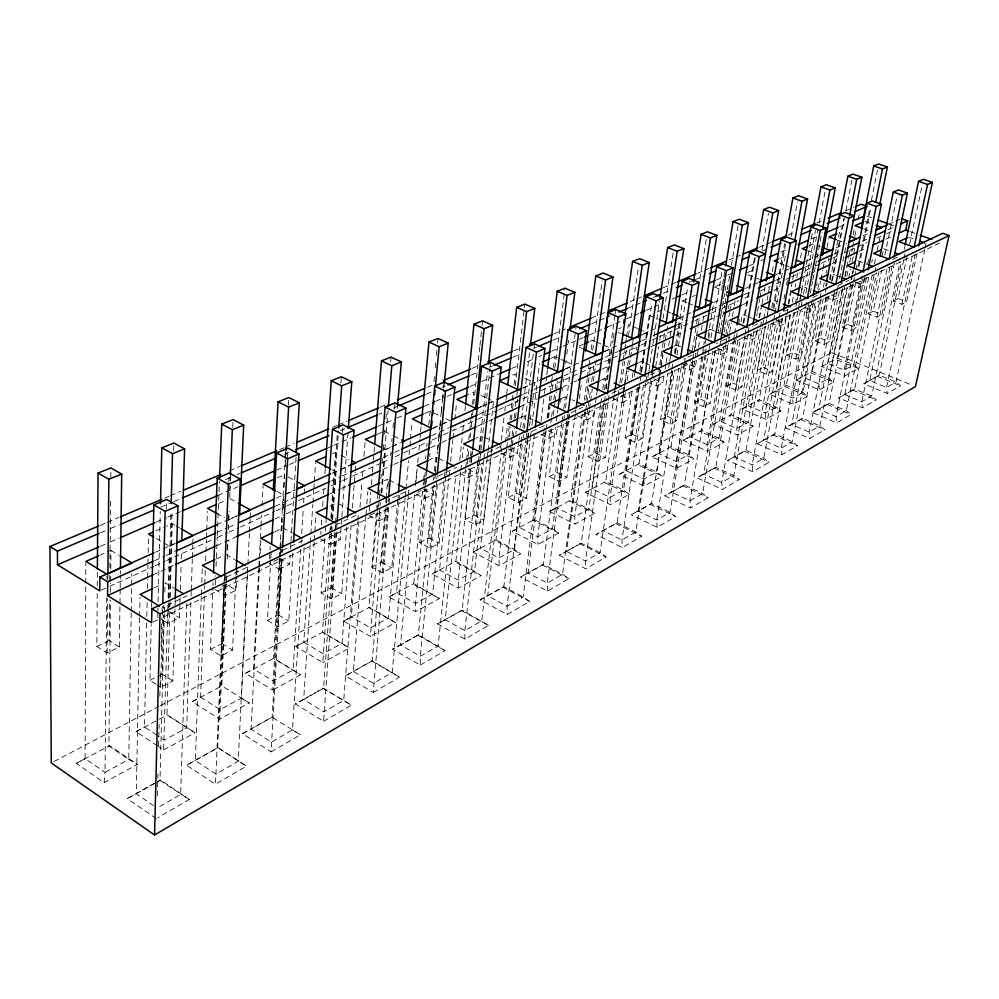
<?xml version="1.0" encoding="UTF-8"?>
<svg xmlns="http://www.w3.org/2000/svg" width="999" height="999" viewBox="0 0 999 999"><rect width="100%" height="100%" fill="white"/><g stroke="black" fill="none" stroke-linecap="round" stroke-linejoin="round"><path stroke-width="0.75" stroke-dasharray="5 3.75" d="M85.102 758.678L76.324 763.373L104.171 782.604L105.02 772.352L85.102 758.678L85.764 584.715M85.764 583.166L85.839 562.974M405.144 498.114L396.566 592.869L388.936 596.94L415.472 611.675L415.522 603.346L426.523 488.948M420.304 665.059L445.167 650.599L418.394 634.865L392.557 649.163L420.304 665.059L420.354 656.243L437.4 483.891M120.167 589.36L119.393 647.002L107.118 652.971L96.841 646.403L97.215 592.245M97.265 586.051L97.365 570.579M106.706 597.639L105.02 772.352L128.771 759.415L137.375 764.372L104.171 782.604M106.881 578.921L106.905 575.799M107.118 652.971L107.655 598.676M107.842 580.069L107.892 575.412M119.393 647.002L109.116 640.496L109.54 600.087M109.753 579.882L109.803 575.224M109.89 567.457L110.589 500.624M110.827 477.31L110.926 467.982M131.206 612.887L128.771 759.415L108.916 746.003L110.477 600.112M110.552 592.345L110.652 583.029M110.677 581.48L110.739 575.274M110.802 569.068L111.001 550.437L99.825 555.319M120.18 587.812L120.355 575.337M120.367 573.788L120.417 570.666M131.231 611.326L131.643 586.388M131.668 584.827L131.843 573.913M358.878 521.228L351.373 616.932L343.581 621.091L370.367 636.438L380.432 510.052M373.276 692.419L399.513 677.16L372.252 660.876L345.254 675.811L373.276 692.419L389.598 497.889M139.635 617.769L136.301 793.83L153.371 805.544M139.673 616.208L140.022 597.514M156.88 735.189L144.518 727.047L146.703 622.764M146.828 616.533L147.128 602.534M147.415 588.523L147.615 579.183M147.652 577.622L147.914 565.172M147.939 563.611L148.039 558.941M148.177 552.722L148.526 535.601M155.906 684.14L149.95 680.344L151.199 624.45M151.573 607.367L151.673 602.709M157.854 612.487L157.742 617.145L161.576 619.492M157.892 610.926L157.967 607.817M158.117 601.61L160.277 511.513M157.343 795.641L157.892 773.9M158.591 745.953L159.141 724.213M159.852 696.266L160.439 672.976M161.101 646.59L161.688 623.301M162 610.876L162.075 607.767L187.025 595.879M175.187 600.337L172.864 680.893L160.664 687.187L162.725 606.268M172.864 680.893L162.163 674.113L163.686 614.86M163.848 608.628L163.923 605.506M166.408 508.841L166.646 499.488M164.286 613.91L159.977 780.481L189.31 799.425L157.63 817.856M164.323 612.35L164.485 606.118M164.847 592.107L165.097 582.767L174.126 588.161M167.707 612.924L163.624 749.962L158.591 746.628M167.757 611.376L167.957 603.621M168.132 597.414L169.493 546.241L155.107 537.849M179.92 603.833L179.508 617.782L167.957 623.401L168.332 609.39M168.369 607.829L168.581 600.049M168.631 598.488L170.979 511.301M169.43 606.942L169.518 603.858M169.68 597.664L172.04 511.076M173.689 450.774L173.901 443.044M163.624 749.962L194.942 732.766L166.97 715.097L169.78 612.399M169.955 606.181L172.215 523.713L166.646 526.148M310.177 544.705L303.783 642.257L295.816 646.528L322.839 662.537L331.643 533.916M323.601 721.303L351.323 705.182L323.177 688.249L295.317 703.945L323.601 721.303L336.963 531.88M179.97 602.285L180.107 597.639M180.344 589.885L181.094 565.084M181.281 558.891L181.518 551.136M186.776 603.633L180.657 794.442L157.03 808.054M190.871 602.335L186.701 727.884L164.298 740.084L158.117 736.013M191.084 596.141L191.234 591.483M191.284 589.934L192.32 558.941M192.37 557.392L192.782 544.992M192.832 543.431L192.982 538.786M201.298 596.391L195.367 760.539L215.946 774.088L215.397 784.252L186.613 765.184L217.819 747.602L246.478 766.171L215.397 784.252M201.348 594.842L201.573 588.648M201.798 582.454L202.298 568.518M226.186 583.716L221.803 685.901L249.288 702.934L219.705 719.168L192.233 701.673L200.587 697.202L204.358 595.004M204.583 588.811L204.708 585.714M204.758 584.165L205.332 568.681M205.619 560.938L205.906 553.196M205.956 551.648L206.418 539.26M206.481 537.712L206.706 531.518M206.756 529.97L207.442 511.388M235.901 576.997L232.58 650.049L221.104 655.968L210.477 649.45L212.924 587.137M212.974 585.589L213.099 582.467M215.297 584.939L215.672 575.661M216.046 566.383L217.208 537M217.27 535.452L219.43 481.331M223.901 585.913L215.946 774.088L238.199 761.263L247.265 574.737M223.976 584.353L224.238 578.134L247.652 566.97L247.34 573.189M221.104 655.968L224.051 586.338M224.313 580.144L224.45 577.047M210.477 649.45L221.953 643.593L224.388 586.213M224.65 580.019L224.787 576.91M228.796 482.33L229.196 473.026M224.588 585.451L217.682 747.964L186.613 765.184M224.85 579.27L224.975 576.173M226.111 575.399L219.705 719.168M227.235 549.05L227.472 540.134M228.496 519.592L228.833 511.85M229.758 490.147L230.095 482.392M230.157 480.844L230.357 476.198M226.261 582.167L226.423 575.012M227.248 558.941L228.047 540.359M228.509 529.52L229.146 511.301M229.745 497.315L230.22 486.438M230.482 480.219L230.682 475.561M232.742 427.385L233.079 419.617M258.828 567.944L253.596 668.98L245.429 673.338L272.702 690.072L280.12 558.591M271.066 751.872L300.399 734.814L271.978 717.095L242.52 733.691L271.066 751.872L282.155 558.041M235.976 575.436L236.189 570.779M215.11 589.572L225.25 595.541L236.139 590.247L236.788 576.236M236.85 574.675L237.063 570.004M200.587 697.202L220.23 709.64L241.396 698.114L247.452 573.726M247.527 572.177L247.827 565.958M247.902 564.398L249.413 533.304M249.488 531.743L250.1 519.305M250.175 517.757L250.474 511.538M258.903 566.396L259.228 560.177M259.303 558.616L260.277 539.972M260.352 538.411L260.914 527.534M260.989 525.973L261.563 515.097M262.038 505.769L263.087 485.564M259.44 567.694L251.061 729.158L242.52 733.691M259.528 566.146L259.852 559.927M260.177 553.721L260.814 541.296M269.518 558.891L270.205 546.441M292.919 552.959L288.773 621.016L277.972 626.598L267.432 620.379L270.754 559.927M270.829 558.379L271.266 550.624M279.383 558.791L273.539 658.378L300.674 674.712L272.702 690.072M279.47 557.23L285.339 457.942M285.427 456.393L285.702 451.748M288.361 405.294L288.798 397.552M278.284 559.228L269.268 563.548L279.32 569.255L280.12 555.357M280.207 553.821L280.557 547.639M280.644 546.103L281.006 539.922M281.531 530.656L282.242 518.306M282.779 509.04L283.491 496.69M284.016 487.425L284.727 475.062M285.264 465.809L285.702 458.079M285.789 456.543L286.064 451.91M280.207 557.042L280.557 550.849M280.644 549.3L281.006 543.106M281.718 530.719L282.255 521.441M282.967 509.053L283.491 499.762M304.133 547.539L292.457 729.982L271.466 742.082L251.061 729.158L272.128 717.294L281.281 558.965M281.643 552.759L281.818 549.65M267.432 620.379L278.246 614.86L281.493 558.791M281.855 552.559L282.03 549.438M287.35 457.542L287.899 448.189M277.972 626.598L281.93 558.229M282.292 552.01L282.48 548.901M279.32 569.255L289.598 564.26L290.16 554.944M290.534 548.738L290.909 542.532M291.009 540.983L296.054 457.167M300.711 549.225L293.107 669.979L273.089 680.868L253.596 668.98M301.099 543.031L301.298 539.935M301.686 533.741L303.246 508.966M303.646 502.772L304.133 495.029M304.233 493.494L304.52 488.848M310.277 543.156L310.789 535.414M310.889 533.866L312.824 504.445M312.924 502.897L313.736 490.509M313.836 488.961L314.235 482.767M314.348 481.218L315.559 462.637M314.148 541.92L303.659 699.525L295.317 703.945M314.26 540.372L315.896 515.659M320.766 534.303L320.979 531.206M321.403 524.999L322.04 515.696M322.677 506.381L323.102 500.187M323.526 493.981L323.951 487.774M324.9 473.813L325.324 467.607M346.778 526.773L341.745 593.643L331.556 598.913L321.116 592.981L324.975 537.4M325.412 531.231L326.161 520.417M329.72 534.527L322.452 632.342L349.35 647.989L322.839 662.537M329.832 532.979L330.269 526.785M330.931 517.482L335.539 452.422L339.598 454.508M330.532 529.645L330.744 526.548M331.293 518.831L337.312 433.891M340.934 382.917L341.371 376.735M320.454 538.961L330.419 544.418L331.406 530.432M331.518 528.871L331.743 525.761M332.18 519.542L338.486 430.931M331.743 532.367L332.192 526.136M332.63 519.917L336.076 471.715L338.898 470.454M334.815 532.242L323.564 688.299L303.659 699.525L323.876 711.862L343.718 700.424L357.667 521.99M334.927 530.694L335.377 524.512M335.489 522.964L335.939 516.795M321.116 592.981L331.331 587.774L335.589 528.808M335.701 527.26L336.039 522.602M342.532 432.592L343.094 424.837M331.556 598.913L336.613 529.27M336.725 527.722L337.063 523.076M330.419 544.418L340.147 539.685L341.171 525.761M341.283 524.213L341.745 518.019M341.858 516.471L348.014 432.879M351.111 525.087L342.07 643.319L323.102 653.646L303.783 642.257M352.41 507.979L355.144 472.202M355.269 470.641L355.632 465.971M357.779 520.429L358.266 514.223L337.525 524.113M359.977 507.342L361.913 482.642M362.4 476.461L362.887 470.292M363.973 456.393L365.06 442.507M365.859 516.321L353.396 671.49L345.254 675.811M365.984 514.772L366.358 510.114M366.845 503.908L367.844 491.496M369.293 511.026L369.792 504.832M369.917 503.284L370.804 492.457M371.428 484.715L372.302 473.876M372.427 472.327L373.314 461.488M373.439 459.94L373.938 453.746M374.063 452.197L374.563 446.004M397.827 499.575L391.783 567.807L382.155 572.777L371.815 567.107L376.586 509.615M376.723 508.066L376.973 504.957M377.497 498.738L377.747 495.629M377.422 511.538L368.868 607.629L395.517 622.639L370.367 636.438M377.547 509.989L378.059 503.808M378.534 506.605L379.058 500.449M379.183 498.901L379.57 494.28M379.695 492.732L379.957 489.647M380.856 478.858L381.243 474.238M382.142 463.449L382.53 458.816M383.304 449.575L383.816 443.406M384.59 434.153L384.977 429.533M385.876 418.743L386.263 414.11M390.646 361.7L391.034 357.08M368.918 515.671L378.783 520.904L379.957 506.943M380.082 505.394L380.344 502.285M381.131 492.982L388.024 410.739M381.855 492.994L385.514 449.6L390.859 447.202M385.239 508.753L372.252 660.876L353.396 671.49L373.426 683.291L392.207 672.464L408.304 496.278M385.776 502.534L386.039 499.438M386.176 497.877L387.762 479.258L380.744 482.517M371.815 567.107L381.468 562.187L386.9 498.751M387.949 486.376L388.349 481.73M390.609 455.432L390.871 452.335M391.795 441.508L392.058 438.411M392.994 427.584L393.381 422.939M394.58 409.016L395.104 402.834M382.155 572.777L388.124 503.371M388.261 501.823L388.524 498.738M397.34 408.279L397.602 405.182M397.964 498.026L398.239 494.93M398.863 501.71L388.511 618.044L370.517 627.834L351.373 616.932M399.001 500.162L399.55 493.956M405.282 496.565L405.844 490.347M405.981 488.798L408.516 460.839M409.078 454.62L410.352 440.646M410.489 439.085L412.038 422.003M408.441 494.742L408.866 490.097L389.298 499.438M414.473 494.942L400.524 644.942L392.557 649.163M415.334 485.664L416.92 468.656M416.021 481.218L417.17 468.856M417.744 462.674L418.319 456.481M418.893 450.299L419.905 439.473M420.042 437.924L420.479 433.291M420.629 431.743L421.203 425.562M422.527 491.258L413.723 583.728L412.974 584.153L439.36 598.563L415.472 611.675M423.114 485.089L423.401 482.005M423.551 480.469L424.288 472.764M425.599 458.891L425.899 455.806M426.773 446.565L427.072 443.481M428.833 424.987L429.558 417.27M429.707 415.734L430.144 411.113L440.771 416.233M424.076 484.765L424.662 478.608M424.8 477.06L425.249 472.44M433.916 381.593L434.503 375.424M435.227 367.732L435.826 361.576M436.413 355.407L437 349.25M437.587 343.094L438.024 338.474M445.829 476.835L439.11 543.356L429.995 548.064L419.767 542.644L425.112 486.825M425.249 485.277L425.999 477.522M426.148 475.974L426.585 471.328M416.084 494.218L424.637 498.613L425.524 489.323M426.123 483.116L426.71 476.923M429.645 456.481L429.932 453.396M430.831 444.118L431.131 441.021M432.929 486.326L418.394 634.865L400.524 644.942L420.354 656.243L438.149 645.978L455.881 475.012M433.529 480.132L433.828 477.035M434.44 470.854L435.801 456.918L429.158 460.015M419.767 542.644L428.896 537.974L434.053 485.489M435.414 471.603L436.163 463.886M436.326 462.337L437.375 451.536M437.537 449.987L438.586 439.185M438.748 437.637L439.797 426.835M439.96 425.287L441.171 412.937M441.321 411.401L442.382 400.587M442.532 399.051L443.131 392.869M443.743 386.7L444.193 382.068M424.637 498.613L433.379 494.368L434.29 485.102M434.89 478.933L435.352 474.3M435.502 472.752L435.801 469.667M436.563 461.95L437.013 457.33M437.774 449.612L438.673 440.347M438.836 438.811L439.897 427.997M440.047 426.461L440.796 418.743M441.408 412.575L442.008 406.393M442.619 400.224L443.681 389.423M443.831 387.874L444.13 384.79M429.995 548.064L436.675 480.369M436.825 478.833L437.125 475.749M444.917 471.79L432.617 594.043L415.522 603.346L396.566 592.869M445.979 475.287L446.303 472.19M432.067 573.988L455.856 561.301L474.55 571.216L481.056 575.661L458.329 588.149L432.067 573.988L439.523 570.004L448.838 478.509M449.001 476.96L449.787 469.205M450.586 461.451L452.797 439.747M452.947 438.199L453.896 428.896M454.845 419.592L456.58 402.535M459.777 460.264L462.687 432.442M462.849 430.894L463.973 420.079M464.947 410.801L465.434 406.168M460.751 471.728L445.217 619.755L437.437 623.875L464.897 639.123L488.499 625.399L462.2 610.189L437.437 623.875M460.914 470.179L461.563 464.011M462.212 457.842L463.349 447.053M465.659 468.981L455.856 561.301L454.932 561.813L481.056 575.661M465.821 467.445L466.483 461.288M466.645 459.74L467.782 448.976M468.768 439.747L469.58 432.043M469.742 430.507L470.891 419.742M471.053 418.194L471.54 413.586M472.527 404.345L473.826 392.045L468.194 394.505M467.307 464.011L467.969 457.854M468.131 456.318L468.956 448.613M470.104 437.837L471.078 428.608M471.253 427.06L472.39 416.283M472.564 414.747L472.889 411.663M473.701 403.971L479.77 347.015M479.932 345.467L481.905 326.998M482.067 325.462L482.554 320.841M459.877 473.326L468.156 477.46L469.155 468.156M469.817 461.963L470.317 457.317M470.479 455.769L470.979 451.123M470.229 468.981L458.291 580.069L458.329 588.149M470.891 462.812L471.216 459.727M471.378 458.179L472.215 450.462M491.421 453.771L483.941 520.192L475.299 524.662L465.184 519.455L470.679 468.381M471.341 462.187L472.003 455.994M472.177 454.445L472.502 451.348M468.156 477.46L476.461 473.414L478.321 456.443M478.996 450.274L487.587 371.591M478.234 463.561L462.2 610.189L445.217 619.755L464.835 630.594L481.73 620.854L501.023 453.484M478.409 462.013L479.083 455.844M479.757 449.675L481.281 435.776L475.861 438.299M465.184 519.455L473.851 515.034L479.932 459.552M480.107 458.004L480.781 451.835M480.956 450.299L489.922 368.606M490.084 367.058L490.596 362.437M475.299 524.662L482.155 462.599M483.716 460.277L464.835 630.594L464.897 639.123M483.878 458.728L484.403 454.083L501.91 445.741L501.198 451.935M487.15 458.429L474.55 571.216L458.291 580.069L439.523 570.004M487.325 456.893L487.837 452.26M488.012 450.711L493.531 401.273L487.899 398.638M473.114 552.135L495.979 539.947L514.485 549.487L520.754 553.858L499.113 565.746L473.114 552.135L480.419 548.226L490.534 458.391M491.221 452.197L491.57 449.1M491.595 452.222L491.945 449.138M500.499 448.064L501.211 441.883M501.386 440.334L504.058 417.132M504.77 410.951L505.831 401.673M506.006 400.124L506.543 395.479M506.718 393.931L507.43 387.749M504.295 452.734L487.687 595.829L480.069 599.862L507.23 614.497L529.67 601.448L523.151 596.977L503.821 586.738L480.069 599.862M505.544 441.97L507.33 426.573M506.555 449.25L495.979 539.947L494.917 540.534L520.754 553.858M506.73 447.702L507.455 441.558M507.629 440.022L509.24 426.186M509.965 420.042L510.676 413.886M511.401 407.742L512.112 401.586M512.287 400.05L513.011 393.906M514.085 384.677L515.334 373.913L511.313 375.674M509.328 436.575L510.414 427.335M511.313 419.63L512.4 410.389M512.574 408.853L513.836 398.064M515.284 385.739L524.825 304.108M501.336 453.371L509.527 457.342L510.988 444.942M511.176 443.394L511.9 437.2M512.087 435.651L512.999 427.897M514.085 418.593L514.822 412.4M515.546 406.193L516.645 396.903M516.82 395.354L517.182 392.245M512.087 446.978L498.988 557.917L499.113 565.746M512.262 445.429L512.999 439.273M513.174 437.724L514.273 428.484M515.546 417.694L516.271 411.538M517.357 402.285L517.719 399.2M534.477 433.391L526.473 498.226L518.269 502.46L508.266 497.477L514.323 446.428M515.796 434.053L516.158 430.956M509.527 457.342L517.432 453.496L518.906 441.146M519.093 439.61L519.468 436.526M520.579 427.26L529.62 351.623M521.053 443.469L503.821 586.738L487.687 595.829L507.092 606.231L523.151 596.977L544.005 431.481M521.241 441.92L522.165 434.228M522.914 428.059L524.4 415.734L527.11 417.008M508.266 497.477L516.495 493.281L522.44 443.981M523.189 437.824L523.551 434.74M524.3 428.571L533.778 350.012M533.966 348.476L534.527 343.856M518.269 502.46L526.098 438.024M526.286 436.488L526.66 433.416M527.422 439.398L507.092 606.231L507.23 614.497M527.609 437.849L528.184 433.216L544.792 425.299L544.205 429.932M527.847 439.91L514.485 549.487L498.988 557.917L480.419 548.226M528.046 438.361L528.796 432.192M529.545 426.011L530.107 421.378M530.294 419.842L531.243 412.125M531.992 405.956L532.554 401.323M532.754 399.775L533.691 392.058M534.44 385.889L534.815 382.804M512.25 531.306L534.24 519.58L552.547 528.771L558.603 533.079L537.962 544.418L512.25 531.306L519.393 527.484L530.407 437.687M530.594 436.138L531.156 431.493M531.918 425.299L539.51 363.361M540.996 421.341L544.28 395.017M544.48 393.469L545.254 387.275M546.028 381.081L546.603 376.436M546.803 374.887L547.377 370.242M545.317 431.98L534.24 519.58L533.029 520.229L558.603 533.079M547.065 418.144L549.974 395.092M550.174 393.556L551.523 382.804M551.723 381.268L552.31 376.66M553.471 367.432L554.832 356.68L564.46 360.951M546.153 430.194L528.071 573.064L520.629 577.022L547.489 591.083L568.831 578.671L562.537 574.263L543.431 564.41L520.629 577.022M546.353 428.658L546.928 424.051M547.714 417.907L549.263 405.619M548.563 417.769L549.925 406.968M550.711 400.799L551.885 391.546M552.085 389.997L552.859 383.828M554.82 368.406L564.997 288.199M540.796 434.378L548.901 438.199L550.074 428.996M550.861 422.852L551.448 418.244M551.648 416.708L552.622 409.028M553.796 399.825L554.969 390.609M555.169 389.073L556.543 378.334M551.573 429.021L537.774 536.813L537.962 544.418M553.346 415.159L554.133 409.003M554.333 407.455L554.92 402.847M555.119 401.298L556.293 392.058M556.493 390.522L557.679 381.281M575.337 414.048L566.87 477.36L559.078 481.381L549.188 476.585L555.581 427.085M556.381 420.891L557.18 414.71M557.38 413.161L557.779 410.065M548.901 438.199L556.431 434.54L557.629 425.262M560.639 402.085L561.038 398.988M562.037 391.258L562.437 388.174M563.236 381.993L563.636 378.896M565.634 363.436L566.033 360.352M566.845 354.17L567.444 349.525M568.244 343.344L568.643 340.259M561.913 422.864L543.431 564.41L528.071 573.064L547.265 583.066L562.537 574.263L584.627 412.075M562.112 421.328L562.912 415.172M563.723 409.016L565.322 396.703L570.704 399.163M549.188 476.585L557.005 472.602L564.672 414.048M565.484 407.892L575.574 330.856M575.774 329.308L576.173 326.223M566.77 420.766L552.547 528.771L537.774 536.813L519.393 527.484M566.97 419.23L567.782 413.062M559.078 481.381L566.97 421.553M549.575 511.426L570.754 500.137L588.861 509.003L594.73 513.249L575.024 524.063L549.575 511.426L556.58 507.679L568.131 420.254M568.331 418.718L569.143 412.587M568.681 421.128L547.265 583.066L547.489 591.083M568.893 419.58L569.705 413.411M575.549 412.512L575.961 409.415M579.345 398.776L581.193 384.965M582.442 414.048L570.754 500.137L569.43 500.861L594.73 513.249M584.315 400.212L587.237 378.683M587.449 377.147L588.898 366.396M589.11 364.847L589.735 360.239M591.196 349.475L592.444 340.259L595.167 341.433M585.951 399.825L589.535 373.551M589.747 372.003L590.372 367.37M592.694 350.362L602.16 280.794M585.589 411.725L566.533 551.398L559.24 555.269L585.801 568.806L606.143 556.967L600.062 552.634L581.181 543.144L559.24 555.269M585.801 410.189L586.638 404.046M586.85 402.522L588.736 388.698M577.072 415.659L586.425 419.967L588.111 407.654M588.324 406.118L590.634 389.198M591.695 381.506L592.956 372.29M593.169 370.741L594.43 361.513M589.36 410.427L574.762 516.67L575.024 524.063M589.572 408.891L590.421 402.722M590.634 401.186L592.32 388.873M593.381 381.168L594.23 375.012M594.442 373.464L596.765 356.531M586.425 419.967L593.606 416.471L595.304 404.22M595.516 402.684L596.366 396.553M596.578 395.017L597.002 391.958M614.298 394.817L605.294 457.505L597.889 461.338L588.111 456.718L594.917 407.704M600.574 404.757L581.181 543.144L566.533 551.398L585.501 561.026L600.062 552.634L623.101 394.168M600.786 403.221L601.435 398.613M602.722 389.385L604.233 378.621L609.927 381.143M588.111 456.718L595.554 452.922L602.272 405.119M604.445 389.697L614.86 315.672M615.072 314.123L615.721 309.503M603.658 404.058L588.861 509.003L574.762 516.67L556.58 507.679M605.831 388.623L611.488 348.501L603.321 344.967M585.239 492.445L605.656 481.555L623.551 490.122L629.233 494.305L610.401 504.645L585.239 492.445L592.095 488.773L604.22 402.822M604.445 401.286L605.307 395.142M606.168 388.998L606.818 384.39M607.692 378.259L608.116 375.187M608.99 369.043L609.427 365.971M609.64 364.448L610.726 356.768M610.938 355.232L611.8 349.088M612.674 342.957L613.099 339.885M613.324 338.349L614.397 330.669M597.889 461.338L606.793 398.401M614.51 393.281L614.947 390.222M617.882 396.928L605.656 481.555L604.22 482.342L629.233 494.305M618.094 395.379L618.993 389.223M619.88 383.067L622.989 361.526M623.214 359.99L624.55 350.749M624.775 349.213L625.436 344.605M625.661 343.057L626.323 338.449M626.548 336.9L628.321 324.588L637.737 328.571M621.615 382.842L624.737 361.376M625.624 355.244L626.947 346.041M628.508 335.314L638.511 266.321M623.326 392.632L624.225 386.501M624.45 384.965L626.46 371.153M612.974 398.414L622.215 402.56L623.788 391.77M624.013 390.222L624.912 384.053M625.137 382.517L627.384 367.095M627.609 365.547L628.958 356.293M629.183 354.757L630.531 345.504M625.411 392.669L610.089 497.452L610.401 504.645M627.21 380.344L628.571 371.104M629.47 364.935L630.369 358.766M630.594 357.23L632.18 346.441M632.404 344.905L633.079 340.284M622.215 402.56L629.07 399.225L630.194 391.546M632.242 377.722L633.141 371.578M636.313 350.075L636.775 347.003M651.236 377.347L641.895 438.598L634.827 442.245L625.174 437.812L632.217 390.247M634.265 376.436L634.715 373.364M637.374 387.55L617.17 522.864L596.066 534.527L622.315 547.564L641.72 536.276L635.839 532.005L617.17 522.864L596.066 534.527M639.897 370.629L641.271 361.401L644.08 362.625M619.33 474.288L639.023 463.798L656.73 472.052L662.237 476.186L644.23 486.076L619.33 474.288L626.061 470.691L638.473 387.687M640.771 372.315L649.275 315.447L651.935 314.285M638.898 387.624L623.551 490.122L610.089 497.452L592.095 488.773M641.183 372.327L647.14 332.555L643.106 330.844M625.174 437.812L632.267 434.19L640.047 382.23M640.284 380.706L640.734 377.647M641.645 371.528L651.947 302.759M634.827 442.245L643.406 385.364M645.729 382.879L621.952 540.009L622.315 547.564M645.953 381.343L646.653 376.723L660.926 369.917M647.951 377.347L648.651 372.777M648.875 371.241L659.527 300.999M652.921 372.839L639.023 463.798L637.499 464.622L662.237 476.186M655.719 366.471L658.778 346.466M659.727 340.309L661.138 331.081M663.024 318.768L673.164 252.597M647.252 381.93L656.393 385.939L657.579 378.296M659.702 364.523L663.473 340.047M663.711 338.511L665.122 329.333M658.841 377.46L638.199 511.013L631.218 514.722L657.155 527.297L675.686 516.52L670.004 512.312L651.548 503.496L631.218 514.722M659.078 375.924L659.79 371.316M660.739 365.184L662.637 352.897M659.677 376.71L635.839 532.005L621.952 540.009L603.196 530.731M659.914 375.187L660.863 369.068M661.101 367.545L662.986 355.319M664.173 347.677L665.122 341.571M665.359 340.047L666.533 332.405M666.77 330.881L667.482 326.286M656.393 385.939L662.949 382.767L664.148 375.05M665.109 368.881L665.821 364.26M666.071 362.712L667.032 356.556M668.706 345.754L669.904 338.049M670.154 336.501L671.116 330.344M686.438 360.714L676.798 420.579L670.054 424.051L660.514 419.767L667.744 373.638M668.706 367.482L669.43 362.874M669.667 361.338L670.641 355.182M651.972 456.918L670.991 446.778L688.498 454.77L693.83 458.841L676.585 468.306L651.972 456.918L658.566 453.396L671.678 370.217M671.915 368.668L672.639 364.048M674.35 353.271L682.592 300.899L691.071 297.202M672.439 371.153L651.548 503.496L638.199 511.013L656.743 519.955L670.004 512.312L694.979 359.328M675.349 352.684L676.56 344.992L680.719 346.753M672.702 370.941L656.73 472.052L643.843 479.07L626.061 470.691M675.361 354.096L681.168 317.332L678.521 318.506M660.514 419.767L667.282 416.321L674.562 370.367M676.985 355.045L687.899 286.114M670.054 424.051L678.895 368.581M681.143 367.395L656.743 519.955L657.155 527.297M684.253 364.185L670.991 446.778L669.367 447.652L693.83 458.841M684.502 362.649L685.239 358.067M699.862 279.133L706.505 237.887M681.33 366.733L689.073 370.055L690.809 359.303M692.307 350.087L696.291 325.499M696.54 323.963L698.039 314.747M692.582 360.464L676.148 461.488L676.585 468.306M692.831 358.941L693.83 352.822M694.08 351.286L696.315 337.512M696.565 335.976L698.064 326.798M698.313 325.262L699.562 317.607M692.906 361.551L671.64 492.17L664.797 495.804L690.434 507.942L708.141 497.639L702.647 493.494L684.402 484.977L664.797 495.804M695.167 347.714L696.915 336.963M695.229 357.792L695.978 353.209L683.741 359.041M689.073 370.055L695.329 367.02L697.09 356.293M697.339 354.77L698.338 348.651M698.588 347.115L700.099 337.924M701.348 330.282L702.597 322.627M702.846 321.091L703.596 316.496M720.654 340.946L710.102 403.371L703.658 406.693L694.243 402.56L702.547 352.222M702.796 350.699L703.546 346.129M703.808 344.593L704.307 341.546M683.229 440.272L701.61 430.482L718.918 438.211L724.1 442.22L707.567 451.286L683.229 440.272L689.71 436.813L703.096 355.781M703.346 354.258L704.108 349.675M705.119 343.556L705.619 340.497M705.032 354.982L688.498 454.77L676.148 461.488L658.566 453.396M705.282 353.446L706.043 348.838M708.079 336.551L713.673 302.784M705.931 355.282L684.402 484.977L671.64 492.17L689.959 500.799L702.647 493.494L728.346 343.394M708.716 338.499L710.227 329.345L714.335 331.044M694.243 402.56L700.699 399.263L708.89 350.087M709.14 348.551L709.652 345.479M710.938 337.787L721.94 271.703M721.603 290.185L722.364 285.627M722.614 284.103L723.638 278.009M723.888 276.486L724.912 270.392M703.658 406.693L712.886 351.673M715.022 350.711L701.61 430.482L699.912 431.393L724.1 442.22M718.119 332.305L718.631 329.233M718.893 327.697L720.953 315.422M721.216 313.898L722.24 307.754M722.502 306.218L723.526 300.087M723.788 298.551L724.824 292.42M725.074 290.884L725.848 286.276M715.134 351.099L689.959 500.799L690.434 507.942M720.017 332.854L721.053 326.723M721.315 325.187L724.687 305.219M724.937 303.684L725.973 297.54M726.236 296.004L727.01 291.396M727.272 289.872L730.119 272.977M731.418 265.297L738.149 225.374M712.687 351.648L720.341 354.857L722.152 344.18M724.225 331.968L725.262 325.861M725.524 324.338L726.548 318.231M728.109 309.078L728.621 306.031M723.813 346.441L707.092 444.642L707.567 451.286M725.898 334.166L729.557 312.687M729.819 311.151L731.131 303.484M725.736 344.593L703.633 474.138L696.915 477.709L722.252 489.435L739.198 479.57L733.865 475.487L715.846 467.257L696.915 477.709M725.998 343.069L726.785 338.486M727.035 336.963L729.645 321.728M720.341 354.857L726.335 351.948L727.647 344.255M728.708 338.099L729.495 333.479M729.757 331.943L731.343 322.714M732.392 316.558L733.965 307.33M734.24 305.781L735.551 298.089M728.608 341.87L729.395 337.275L716.42 343.456M713.211 424.313L730.981 414.835L748.101 422.327L753.121 426.273L737.274 434.977L713.211 424.313L719.567 420.916L733.316 341.159M733.591 339.623L734.377 335.027M734.64 333.491L735.963 325.824M751.385 333.441L741.92 386.925L735.776 390.109L726.473 386.113L734.927 337.125M736.063 339.161L718.918 438.211L707.092 444.642L689.71 436.813M736.325 337.637L737.125 333.067M738.711 323.913L739.497 319.343M737.874 340.384L715.846 467.257L703.633 474.138L721.74 482.48L733.865 475.487L760.214 328.184M741.058 322.04L742.382 314.398L746.44 316.034M726.473 386.113L732.642 382.967L740.346 338.723M743.006 323.476L754.432 257.879M743.868 322.877L755.356 257.03M744.867 335.614L730.981 414.835L729.208 415.796L753.121 426.273M745.129 334.091L745.941 329.52M735.776 390.109L745.192 336.413M761.987 249.962L768.431 213.336M747.839 334.078L721.74 482.48L722.252 489.435M748.114 332.555L748.925 327.959L753.046 325.986M754.058 331.006L736.763 428.509L737.274 434.977M756.755 315.771L757.304 312.724M757.567 311.201L759.727 299.013M760.002 297.49L761.35 289.872M756.568 331.631L734.253 456.893L727.672 460.389L752.709 471.715L768.943 462.275L763.76 458.254L745.953 450.287L727.672 460.389M759.015 317.882L760.639 308.716M742.732 337.187L750.286 340.297L756.031 337.5L757.941 326.798M759.577 317.632L761.762 305.394M762.037 303.871L763.124 297.752M764.21 291.633L765.034 287.05M760.489 326.661L761.313 322.053L754.432 325.337M741.982 409.003L759.19 399.825L776.111 407.093L780.993 410.976L765.771 419.33L741.982 409.003L748.214 405.669L762.437 326.436M762.699 324.912L763.523 320.342M763.798 318.818L765.434 309.678M767.082 300.537L768.169 294.43M768.443 292.907L769.817 285.289M772.277 271.578L773.638 263.961M782.142 318.082L772.364 371.203L766.47 374.25L757.292 370.379L765.222 326.298M767.419 314.136L767.969 311.101M765.459 326.011L748.101 422.327L736.763 428.509L719.567 420.916M765.734 324.475L766.558 319.892M766.832 318.356L768.206 310.714M768.693 324.625L745.953 450.287L734.253 456.893L752.147 464.947L763.76 458.254L790.684 313.599M771.74 307.767L773.126 300.1L777.447 301.81M773.039 307.592L784.64 243.644M757.292 370.379L763.199 367.37L771.265 322.927M773.763 309.128L785.726 243.232M773.388 321.815L759.19 399.825L757.354 400.811L780.993 410.976M773.663 320.279L774.774 314.161M775.062 312.637L785.351 256.044L779.769 258.479M791.058 236.701L797.427 201.798M766.47 374.25L776.772 317.882M778.845 319.293L752.147 464.947L752.709 471.715M779.12 317.757L779.969 313.162L790.496 308.142M771.528 323.326L779.008 326.336L780.119 320.242M784.04 298.876L784.889 294.305M786.563 285.152L787.412 280.569M782.679 318.206L765.222 413.012L765.771 419.33M779.008 326.336L784.515 323.664L786.488 313.012M788.174 303.896L792.394 281.094M792.669 279.57L794.08 271.965M787.712 310.127L763.598 440.347L757.142 443.781L781.88 454.745L797.439 445.704L792.419 441.733L774.824 434.028L757.142 443.781M788.848 303.996L790.833 293.269M769.617 394.28L786.275 385.402L803.009 392.445L807.754 396.278L793.131 404.308L769.617 394.28L775.736 391.009L789.972 314.485M792.244 302.247L793.668 294.593M795.092 286.938L795.666 283.878M796.802 277.759L797.652 273.164M800.499 257.867L801.635 251.748M793.706 312.912L776.111 407.093L765.222 413.012L748.214 405.669M795.404 303.796L796.827 296.204M812.287 299.7L801.51 356.156L795.866 359.066L786.787 355.332L794.804 312.537M795.941 306.431L796.802 301.848M797.09 300.312L797.664 297.252M799.949 298.801L812.337 232.854M799.4 303.172L774.824 434.028L763.598 440.347L781.28 448.151L792.419 441.733L819.817 299.7M799.687 301.648L802.547 286.426L806.805 288.087M802.047 301.773L786.275 385.402L784.39 386.426L807.754 396.278M803.471 294.181L815.409 230.619M805.856 293.219L817.694 230.569M819.143 222.927L825.499 189.298M795.866 359.066L806.618 302.41M797.939 309.528L806.555 312.949L808.578 302.322M810.301 293.219L811.463 287.15M811.75 285.627L812.612 281.081M812.899 279.558L815.209 267.42M815.496 265.909L816.658 259.84M816.945 258.316L821.852 232.517M808.503 305.082L781.28 448.151L781.88 454.745M810.226 305.444L792.544 398.139L793.131 404.308M806.555 312.949L811.85 310.377L813.311 302.722M816.533 285.876L817.12 282.817M815.109 302.759L791.745 424.488L785.401 427.859L809.852 438.486L824.787 429.795L819.904 425.886L802.522 418.419L785.401 427.859M817.731 289.073L819.192 281.456M796.178 380.144L812.337 371.528L828.87 378.371L833.491 382.142L819.43 389.872L796.178 380.144L802.197 376.923L816.533 302.372M818.281 293.244L820.629 281.069M820.916 279.545L822.676 270.417M822.964 268.893L824.425 261.288M827.06 247.59L828.82 238.461M820.117 298.177L821.003 293.594L812.175 297.802M820.991 299.375L803.009 392.445L792.544 398.139L775.736 391.009M823.351 287.163L824.237 282.592M826.011 273.439L826.598 270.379M828.358 261.226L828.958 258.179M839.297 291.508L829.432 341.72L824.025 344.518L815.072 340.896L823.313 298.364M825.661 286.214L826.248 283.179M825.386 292.195L826.273 287.612M826.573 286.089L827.16 283.029M825.973 297.764L802.522 418.419L791.745 424.488L809.215 432.043L819.904 425.886L847.427 287.849M829.545 279.433L830.731 273.326L834.927 274.925M826.91 296.641L812.337 371.528L810.389 372.577L833.491 382.142M830.181 279.82L839.41 232.442L842.282 233.504M815.072 340.896L820.491 338.124L828.858 295.229M831.555 281.443L843.805 218.631M832.279 280.632L844.455 218.257M845.941 210.652L851.872 180.232M824.025 344.518L834.789 289.735M825.923 297.327L833.016 300.087L834.215 293.968M836.887 291.558L809.215 432.043L809.852 438.486M837.15 290.697L838.361 284.59M839.56 278.484L846.478 243.369M821.727 366.546L837.399 358.191L853.745 364.822L858.241 368.556L844.717 375.986L821.727 366.546L827.647 363.374L842.507 288.399M844.942 276.161L846.453 268.506M846.752 266.97L848.576 257.792M848.875 256.256L850.099 250.137M853.134 234.84L854.644 227.185M842.694 288.561L818.768 409.265L812.537 412.575L836.7 422.864L851.036 414.523L846.29 410.664L829.108 403.434L812.537 412.575M845.129 276.348L846.94 267.183M160.402 705.581L831.705 352.622L844.779 286.838M846.902 276.136L848.426 268.481M849.637 262.362L850.549 257.779M851.772 251.661L852.384 248.601M852.684 247.065L853.596 242.482M854.807 236.363L856.33 228.709M858.153 219.53L859.677 211.875M847.015 287.35L828.87 378.371L818.805 383.841L802.197 376.923M848.825 278.246L850.649 269.143M852.159 261.551L853.371 255.482M853.67 253.971L854.882 247.902M850.936 279.945L851.847 275.387M852.159 273.863L852.759 270.829M866.495 277.51L856.218 327.884L851.036 330.569L842.182 327.06L851.36 281.181M851.672 279.658L852.584 275.075M852.896 273.539L853.508 270.479M852.035 285.202L837.399 358.191L835.401 359.265L858.241 368.556M853.183 283.529L829.108 403.434L818.768 409.265L836.026 416.583L846.29 410.664L874.475 273.589M853.483 282.018L854.395 277.46M854.707 275.949L855.619 271.391M855.918 269.88L857.442 262.287M857.991 266.995L869.867 207.917M871.39 200.349L877.484 170.055M842.182 327.06L847.389 324.4L856.593 278.684M859.053 266.496L871.016 207.068M850.024 284.503L858.441 287.724L859.677 281.631M851.036 330.569L862.075 276.086M862.562 278.983L844.068 370.092L844.717 375.986M864.085 278.534L836.026 416.583L836.7 422.864M858.441 287.724L863.336 285.339L865.496 274.725M867.656 264.098L868.581 259.54M868.631 277.697L844.729 394.642L838.611 397.889L862.474 407.867L876.26 399.85L871.64 396.054L854.669 389.036L838.611 397.889M871.727 262.512L872.352 259.478M872.214 274.812L853.745 364.822L844.068 370.092L827.647 363.374M874.412 264.123L875.973 256.493M877.222 250.399L878.483 244.293M878.795 242.769L880.044 236.663M874.799 272.065L875.736 267.495M892.132 265.996L881.942 314.598L876.96 317.17L868.218 313.773L876.685 272.702M878.945 271.591L854.669 389.036L844.729 394.642L861.775 401.735L871.64 396.054L900.149 261.301M882.092 256.343L883.353 250.237M868.218 313.773L873.213 311.226L881.705 270.279M884.852 255.12L897.114 195.991M876.96 317.17L888.086 263.823M889.847 267.632L861.775 401.735L862.474 407.867M894.392 263.012L869.679 380.569L863.673 383.766L887.262 393.456L900.511 385.751L896.016 381.993L879.245 375.187L863.673 383.766M917.07 253.446L906.642 301.835L901.86 304.308L893.218 301.011L901.573 261.638M904.132 249.525L904.782 246.491M903.745 259.89L879.245 375.187L869.679 380.569L886.538 387.462L896.016 381.993L924.787 249.563M904.058 258.379L905.032 253.821M893.218 301.011L898.026 298.564L907.354 254.782M909.602 244.218L922.152 185.352M901.86 304.308L912.262 255.756M915.209 254.108L886.538 387.462L887.262 393.456M925.124 248.039L926.11 243.481M217.819 747.602L246.478 766.171M189.31 799.425L160.427 779.932L157.355 781.967M156.306 818.618L127.31 798.588L156.456 782.167M157.78 781.418L160.427 779.932M156.031 782.704L127.31 798.588M157.343 745.791L135.951 731.63L144.518 727.047M76.324 763.373L109.615 745.641L137.375 764.372M135.951 731.63L167.37 714.897L194.942 732.766M192.233 701.673L221.803 685.901M245.429 673.338L273.676 658.291L300.674 674.712M295.816 646.528L322.814 632.13L349.35 647.989M343.581 621.091L369.443 607.305L395.517 622.639M388.936 596.94L413.723 583.728L439.36 598.563M54.046 761.5L159.016 706.305M149.95 680.344L162.163 674.113M786.787 355.332L792.457 352.435L801.51 356.156M108.916 746.003L109.615 745.641M378.783 520.904L387.999 516.421L379.383 511.888M833.016 300.087L838.099 297.615L831.018 294.867M96.841 646.403L109.116 640.496M221.928 586.301L226.024 584.328L236.139 590.247M370.229 515.034L376.835 511.863M417.37 492.395L421.128 490.584M682.554 364.972L686.325 363.161L695.329 367.02M152.984 622.102L161.413 618.044M162.812 617.37L940.608 242.595M282.605 550.299L304.62 539.81M438.174 476.123L456.68 467.307M571.016 412.787L582.842 407.142M624.138 387.462L609.153 394.605L585.501 561.026L585.801 568.806M838.086 285.452L848.95 280.269M892.694 259.415L900.186 255.831M153.983 587.936L160.926 584.702M216.234 559.003L223.139 555.781M274.787 531.768L283.079 527.922L292.507 533.116M329.995 506.106L336.938 502.884M518.831 418.319L524.4 415.734M560.039 399.163L565.322 396.703M600.124 380.532L604.233 378.621M638.661 362.612L641.271 361.401M673.826 346.266L676.56 344.992M707.617 330.557L710.227 329.345M152.922 574.862L174.188 565.122M216.721 545.641L236.563 536.55M274.837 519.018L284.765 514.473M286.189 513.823L293.269 510.576M330.132 493.693L340.06 489.148M341.471 488.499L347.14 485.901M382.58 469.667L392.507 465.122M393.931 464.473L399.6 461.875M430.781 447.589L440.709 443.044M442.132 442.395L446.378 440.447M477.572 426.161L487.487 421.615M488.911 420.966L493.169 419.018M520.104 406.68L537.112 398.888M562.624 387.2L572.552 382.654M573.975 381.993L576.81 380.694M602.322 369.006L609.415 365.759M639.185 352.123L649.113 347.577M650.524 346.928L654.782 344.98M676.048 335.239L685.963 330.694M708.653 320.304L722.826 313.811M742.669 304.72L752.597 300.175M773.863 290.434L780.956 287.188M803.633 276.798L814.972 271.603M831.992 263.811L837.661 261.214M858.928 251.473L866.008 248.227M885.863 239.136L891.533 236.538M101.211 590.209L108.317 586.987M109.728 586.338L153.771 566.358M155.182 565.709L165.135 561.201M166.546 560.551L212 539.91M217.682 537.337L227.635 532.817M229.046 532.18L238.998 527.659M240.409 527.022L274.5 511.538M275.924 510.901L285.864 506.381M287.287 505.744L292.969 503.159M298.651 500.586L325.637 488.324M331.318 485.751L341.271 481.231M342.682 480.594L351.211 476.723M352.635 476.073L381.044 463.174M382.455 462.537L389.56 459.315M395.242 456.73L402.347 453.509M403.771 452.859L426.498 442.545M432.18 439.96L442.12 435.452M443.544 434.802L450.636 431.58M452.06 430.944L476.211 419.98M477.622 419.33L497.514 410.302M498.938 409.652L531.605 394.83M533.029 394.18L621.091 354.195M622.514 353.559L639.56 345.816M640.983 345.179L650.923 340.659M652.347 340.01L658.029 337.437M659.44 336.788L693.531 321.316M694.954 320.667L709.165 314.223M710.576 313.574L720.529 309.066M721.94 308.416L727.622 305.844M729.045 305.195L738.985 300.674M744.667 298.102L750.349 295.517M760.301 291.009L770.241 286.488M775.923 283.916L784.44 280.045M785.863 279.395L790.122 277.46M791.545 276.823L800.074 272.952M805.756 270.367L810.014 268.444M815.696 265.859L819.954 263.923M821.378 263.274L831.318 258.766M832.741 258.117L842.681 253.609M844.105 252.959L848.363 251.024M849.787 250.387L866.832 242.645M876.772 238.124L881.031 236.201M886.712 233.616L892.394 231.031M154.583 560.651L164.523 556.168M165.946 555.531L174.475 551.673M217.108 532.442L227.048 527.947M228.471 527.31L235.577 524.1M275.362 506.156L295.254 497.177M330.769 481.143L340.721 476.648M342.145 476.011L347.827 473.451M383.341 457.417L393.294 452.922M394.717 452.285L400.399 449.725M431.655 435.614L448.713 427.922M478.546 414.448L488.499 409.965M489.91 409.328L494.18 407.405M522.589 394.58L532.542 390.085M533.966 389.448L538.224 387.525M563.798 375.974L579.432 368.931M605.007 357.38L613.536 353.534M614.959 352.897L617.794 351.611M641.957 340.709L647.639 338.149M653.321 335.577L656.156 334.303M677.472 324.675L687.424 320.192M711.575 309.29L721.528 304.807M722.939 304.158L725.786 302.884M744.255 294.543L749.937 291.983M775.511 280.432L781.206 277.872M805.356 266.97L811.038 264.41M833.778 254.146L840.883 250.936M862.187 241.321L870.716 237.475M887.761 229.782L893.456 227.21M155.419 552.222L175.349 543.306M216.633 524.837L236.576 515.934M276.436 498.101L283.554 494.917M284.977 494.28L294.942 489.822M331.955 473.264L339.073 470.079M340.497 469.443L349.038 465.634M383.216 450.349L390.334 447.165M391.758 446.528L400.299 442.707M433.042 428.059L440.159 424.875M441.583 424.238L450.124 420.417M480.019 407.055L487.137 403.871M488.561 403.234L495.679 400.05M522.727 387.949L539.822 380.307M565.446 368.843L572.564 365.659M573.988 365.022L581.106 361.838M603.883 351.66L619.542 344.655M643.743 333.828L649.437 331.281M650.861 330.644L656.555 328.097M677.921 318.544L685.039 315.359M686.463 314.722L692.157 312.175M713.511 302.622L719.205 300.075M744.829 288.624L751.947 285.439M753.371 284.802L757.642 282.892M776.148 274.613L783.266 271.428M784.69 270.791L788.96 268.881M806.043 261.238L813.161 258.054M814.585 257.417L818.855 255.507M835.951 247.864L841.645 245.317M862.999 235.776L867.269 233.866M888.623 224.313L894.317 221.766M895.741 221.129L900.012 219.218M169.493 546.241L175.05 543.756M228.334 519.917L236.663 516.196M286.563 493.868L294.942 490.122M340.309 469.817L350.212 465.397M392.195 446.603L400.224 443.019M432.317 428.658L440.509 425M441.87 424.388L450.062 420.716L442.095 416.87M476.685 408.803L486.513 404.408M487.912 403.783L493.531 401.273M522.814 388.174L530.819 384.59M565.784 368.943L571.316 366.471M604.894 351.448L611.488 348.501M641.608 335.027L647.14 332.555M155.519 531.006L165.26 526.748M218.706 503.421L225.662 500.387M277.185 477.897L284.191 474.837M332.692 453.658L335.539 452.422M377.397 434.14L381.431 432.38M424.662 413.511L430.144 411.113M550.649 358.504L554.832 356.68M579.183 346.054L583.166 344.305M589.797 341.408L592.444 340.259M618.581 328.846L621.366 327.635M657.255 311.963L662.574 309.64L665.434 310.826M692.482 296.578L695.304 295.354M715.808 286.401L721.216 284.041M747.552 272.54L755.319 269.156M808.915 245.754L812.936 244.006L820.216 246.728M100.474 546.216L109.066 542.494M110.502 541.883L119.093 538.161M156.344 522.065L166.371 517.732M167.795 517.107L180.694 511.538M217.944 495.442L237.999 486.775M276.673 470.054L288.137 465.097M289.56 464.485L295.292 462M328.246 447.764L332.542 445.904M333.966 445.292L351.161 437.862M378.384 426.086L395.567 418.656M397.003 418.044L402.734 415.572M424.225 406.281L434.253 401.948M435.676 401.323L445.704 396.99M447.14 396.366L451.436 394.518M470.054 386.463L475.786 383.991M481.518 381.506L498.713 374.076M511.6 368.506L518.768 365.409M527.36 361.7L533.091 359.215M538.823 356.743L541.683 355.507M551.71 351.173L561.738 346.84M563.174 346.216L583.229 337.55M588.96 335.065L604.72 328.259M607.579 327.023L624.775 319.593M626.198 318.968L639.098 313.399M646.253 310.302L663.448 302.872M672.04 299.151L674.912 297.914M682.067 294.817L692.095 290.484M716.458 279.957L726.485 275.624M727.909 275.012L730.781 273.763M749.4 265.722L755.132 263.249M760.863 260.764L765.159 258.903M780.918 252.098L786.65 249.625M811.001 239.098L819.592 235.377M839.647 226.711L845.379 224.238M100.512 532.779L109.128 529.12M110.564 528.508L119.181 524.837M160.827 507.117L172.315 502.222M173.751 501.61L180.931 498.551M225.437 479.607L231.181 477.16M236.925 474.725L239.797 473.501M284.303 454.545L290.047 452.11M340.309 430.706L346.054 428.271M379.071 414.21L381.943 412.987M393.431 408.091L397.739 406.268M426.461 394.043L432.205 391.596M442.257 387.312L445.129 386.089M470.966 375.087L476.71 372.652M489.635 367.145L492.507 365.921M512.612 357.367L519.792 354.308M534.153 348.201L537.025 346.978M552.809 340.259L562.862 335.976M591.583 323.751L610.252 315.809M627.484 308.466L641.845 302.36M653.321 297.465L656.193 296.241M663.373 293.194L671.99 289.523M689.223 282.193L693.531 280.357M694.967 279.745L705.019 275.462M762.449 251.011L766.757 249.188M100.2 525.337L105.944 522.914M107.38 522.315L118.869 517.457M164.823 498.076L169.118 496.253M170.554 495.654L180.607 491.408M229.433 470.816L239.485 466.57M279.683 449.612L283.991 447.789M285.427 447.177L294.043 443.544M332.804 427.185L337.113 425.374M338.549 424.762L347.165 421.128M380.194 407.192L387.375 404.17M427.572 387.2L433.316 384.777M472.09 368.419L477.822 365.996M513.723 350.849L520.904 347.827M553.921 333.891L565.409 329.046M591.258 318.132L598.438 315.11M599.875 314.498L605.619 312.075M630.032 301.773L635.764 299.35M637.2 298.751L641.508 296.928M663.049 287.837L670.229 284.815M671.665 284.203L677.409 281.78M697.514 273.301L703.259 270.879M704.695 270.267L708.99 268.456M729.095 259.977L734.839 257.555M736.275 256.943L740.584 255.12M759.252 247.252L764.997 244.83M766.433 244.218L770.741 242.407M787.961 235.127L793.706 232.705M816.683 223.014L820.991 221.191M845.404 210.901L854.02 207.268M866.857 216.071L873.95 218.631M889.56 224.238L893.818 225.774M910.064 231.618L915.883 233.704M864.847 221.341L870.541 223.389M908.578 237.138L914.422 239.248M863.523 228.783L872.115 231.905M883.678 248.714L889.135 250.724M837.799 240.147L842.132 241.758M857.741 260.764L867.432 264.385M807.617 250.724L817.082 254.283M854.944 282.143L863.336 285.339M898.026 298.564L906.642 301.835M836.338 275.462L840.534 277.06M779.657 263.024L783.765 264.598M785.139 265.122L789.247 266.696M873.213 311.226L881.942 314.598M747.727 274.762L758.815 279.096M804.682 307.542L811.85 310.377M847.389 324.4L856.218 327.884M714.46 286.988L721.478 289.785M777.06 320.667L784.515 323.664M820.491 338.124L829.432 341.72M747.789 316.583L751.847 318.219M831.705 352.622L912.549 385.377M877.085 376.211L900.511 385.751M682.592 300.899L686.85 302.635M688.274 303.221L692.532 304.957M748.488 334.415L756.031 337.5M666.87 311.413L671.153 313.187M715.709 331.606L719.817 333.304M852.547 390.035L876.26 399.85M649.275 315.447L657.904 319.043M717.432 348.214L726.335 351.948M763.199 367.37L772.364 371.203M827.035 404.408L851.036 414.523M618.456 332.405L621.153 333.554M732.642 382.967L741.92 386.925M800.499 419.355L824.787 429.795M596.528 342.02L601.972 344.38M645.479 363.224L651.098 365.659M653.821 378.771L662.949 382.767M700.699 399.263L710.102 403.371M579.22 347.227L581.955 348.414M772.864 434.927L797.439 445.704M565.834 361.563L574.088 365.234M621.166 395.691L629.07 399.225M667.282 416.321L676.798 420.579M744.068 451.148L768.943 462.275M525.074 378.359L530.644 380.894M572.04 399.775L574.725 400.999M714.035 468.069L739.198 479.57M584.278 412.2L593.606 416.471M632.267 434.19L641.895 438.598M682.679 485.739L708.141 497.639M480.869 395.342L486.501 397.977M528.471 417.644L533.916 420.192M548.339 430.744L556.431 434.54M595.554 452.922L605.294 457.505M649.912 504.195L675.686 516.52M484.028 437.112L490.909 440.422M507.892 448.901L517.432 453.496M557.005 472.602L566.87 477.36M615.634 523.501L641.72 536.276M468.194 469.318L476.461 473.414M516.495 493.281L526.473 498.226M384.116 431.206L392.17 435.214M393.506 435.876L400.212 439.223M438.586 458.304L445.542 461.763M579.757 543.706L606.143 556.967M382.817 448.239L385.514 449.6M423.626 489.385L433.379 494.368M473.851 515.034L483.941 520.192M340.959 455.207L349.088 459.378M389.086 479.932L396.99 484.003M542.145 564.897L568.831 578.671M331.993 469.592L336.076 471.715M428.896 537.974L439.11 543.356M502.672 587.137L529.67 601.448M288.299 477.01L296.503 481.381M338.274 503.596L346.266 507.842M276.898 491.421L283.766 495.117M330.207 534.278L340.147 539.685M381.468 562.187L391.783 567.807M461.213 610.489L488.499 625.399M229.845 498.563L237.612 502.847M216.646 513.374L224.438 517.732M417.582 635.064L445.167 650.599M279.57 558.603L289.598 564.26M331.331 587.774L341.745 593.643M172.215 523.713L174.825 525.212M176.124 525.961L180.045 528.209M225.899 554.495L234.852 559.64M371.64 660.951L399.513 677.16M278.246 614.86L288.773 621.016M111.001 550.437L118.893 555.157M323.177 688.249L351.323 705.182M169.306 611.588L179.508 617.782M221.953 643.593L232.58 650.049M241.396 698.114L249.288 702.934M292.457 729.982L300.399 734.814M162.849 620.267L167.957 623.401M157.093 684.902L160.664 687.187M818.805 383.841L819.43 389.872M643.843 479.07L644.23 486.076"/><path stroke-width="1.5" d="M97.378 569.03L98.052 473.076L110.926 467.982L121.703 474.075L120.454 567.557M99.9 577.06L99.788 590.859L57.492 564.797L57.443 551.123L49.95 546.54L51.274 762.961L154.558 835.002L915.434 386.551L949.05 235.564L942.669 233.279L151.898 608.816L151.586 622.777L107.555 595.641L107.692 581.818L99.9 577.06L153.996 552.859M107.904 573.863L108.841 479.233L98.052 473.076M151.711 601.161L153.858 504.895L166.646 499.488L177.909 505.844L175.237 598.788M160.464 503.746L161.813 447.827L173.901 443.044L184.603 448.851L181.843 540.297M154.558 835.002L160.015 613.773L151.898 608.816M162.8 603.146L165.135 511.326L153.858 504.895M171.191 503.508L172.527 453.696L161.813 447.827M213.474 573.126L217.195 478.096L229.196 473.026L240.359 479.083L236.251 569.218M219.555 478.234L221.716 424.113L233.079 419.617L243.694 425.149L239.56 515.484M224.513 575.499L228.384 484.215L217.195 478.096M230.419 474.65L232.342 429.695L221.716 424.113M273.251 490.447L278.097 401.798L288.798 397.552L299.325 402.834L296.328 452.51M271.603 544.418L276.623 452.959L287.899 448.189L298.951 453.958L293.581 542.12M286.151 450.362L288.636 407.13L299.325 402.834M282.567 547.352L287.7 458.778L298.951 453.958M325.324 467.607L331.256 380.744L341.371 376.735L351.785 381.793L348.364 428.234M326.273 518.868L332.492 429.32L343.094 424.837L354.046 430.332L347.49 517.432M338.711 427.822L341.695 385.839L351.785 381.793M337.175 521.54L343.456 434.877L354.046 430.332M374.687 444.455L381.468 360.864L391.034 357.08L401.336 361.925L397.602 405.182M377.884 494.08L385.114 407.068L395.104 402.834L405.931 408.091L398.514 491.82M388.411 406.094L391.808 365.746L401.336 361.925M388.661 497.202L395.954 412.362L405.931 408.091M421.341 424.013L428.971 342.058L438.024 338.474L448.226 343.119L444.28 383.241M426.585 471.328L434.752 386.064L444.193 382.068L454.895 387.1L446.453 470.641M431.618 425.774L432.067 421.128M432.654 414.935L433.104 410.277M433.691 404.083L433.991 400.986M434.59 394.78L435.027 390.134M435.477 385.489L439.198 346.74L448.226 343.119M437.275 474.213L445.479 391.133L454.895 387.1M465.584 404.62L473.976 324.238L482.554 320.841L492.644 325.299L488.436 363.873M475.462 409.29L484.09 328.733L492.644 325.299M472.677 449.8L481.668 366.208L490.596 362.437L501.173 367.257L492.12 447.589M483.354 451.748L492.257 371.079L501.173 367.257M507.792 384.652L516.683 307.33L524.825 304.108L534.79 308.404L530.357 345.442M517.37 390.696L526.673 311.663L534.79 308.404M516.52 427.859L526.061 347.427L534.527 343.856L544.979 348.476L535.239 427.21M526.848 431.88L536.538 352.098L544.979 348.476M547.577 368.693L557.242 291.271L564.997 288.199L574.85 292.332L570.042 329.433M557.33 372.19L567.12 295.429L574.85 292.332M557.979 408.516L568.144 329.62L576.173 326.223L586.5 330.669L576.173 407.879M568.181 412.35L578.496 334.103L586.5 330.669M585.726 351.198L595.829 275.986L603.209 273.064L612.949 277.06L602.322 353.658M595.267 355.369L605.594 280.007L612.949 277.06M597.252 390.846L608.104 312.724L615.721 309.503L625.911 313.773L615.172 388.698M607.442 393.793L618.319 317.033L625.911 313.773M623.776 323.002L624.213 319.917M624.875 315.297L632.592 261.438L639.622 258.654L649.238 262.5L638.136 337.774M631.655 337.787L642.232 265.309L649.238 262.5M634.939 371.84L646.066 296.666L653.321 293.594L663.386 297.714L651.935 372.752M645.029 374.6L656.156 300.811L663.386 297.714M659.989 297.952L667.632 247.565L674.337 244.905L683.84 248.626L672.315 322.627M666.071 323.214L677.16 251.298L683.84 248.626M670.641 355.182L682.205 281.368L689.11 278.446L699.038 282.417L687.424 354.57M680.619 357.792L692.157 285.377L699.038 282.417M693.506 281.843L701.086 234.315L707.492 231.78L716.882 235.377L705.107 307.317M699.038 308.604L710.501 237.937L716.882 235.377M704.807 338.499L716.633 266.808L723.214 264.023L733.016 267.857L720.916 339.423M725.674 265.821L733.054 221.653L739.185 219.231L748.451 222.715L736.338 293.481M714.422 342.507L726.46 270.667L733.016 267.857M730.694 293.818L742.344 225.162L748.451 222.715M737.05 324.875L749.475 252.909L755.756 250.25L765.434 253.958L759.178 256.643L749.475 252.909M756.43 250.899L763.636 209.553L769.505 207.23L778.658 210.589L766.121 280.931M746.802 327.21L759.178 256.643M753.009 324.263L772.814 212.937L778.658 210.589M768.243 309.578L780.831 239.648L786.837 237.1L796.39 240.684L783.541 310.502M785.738 237.55L792.919 197.952L798.538 195.729L807.579 199.001L794.917 267.407M777.884 311.8L790.409 243.257L796.39 240.684M794.692 240.909L801.985 201.236L807.579 199.001M797.939 295.729L810.813 226.96L816.558 224.538L825.986 227.997L813.161 295.13M813.486 226.723L820.978 186.85L826.36 184.715L835.289 187.874L822.402 255.245M807.479 297.814L820.266 230.457L825.986 227.997M822.714 227.972L829.932 190.035L835.289 187.874M826.548 281.656L839.497 214.822L845.004 212.5L854.307 215.859L848.825 218.207L839.497 214.822M840.196 215.871L847.889 176.186L853.059 174.138L861.887 177.21L841.121 282.58M835.976 283.641L848.825 218.207M849.525 215.984L856.73 179.283L861.887 177.21M861.275 228.272L873.738 165.959L878.695 163.998L887.412 166.983L879.694 204.92M853.808 268.956L866.97 203.209L872.239 200.974L881.43 204.233L868.044 269.867M875.686 202.46L882.467 168.956L887.412 166.983M862.999 271.553L876.173 206.481L881.43 204.233M880.131 255.956L893.306 192.058L898.363 189.922L907.429 193.082L894.043 256.88M889.048 259.253L902.397 195.242L907.429 193.082M898.613 233.291L905.706 230.045L907.654 220.804L901.435 218.581M905.094 244.98L918.581 181.368L923.438 179.321L932.379 182.38L918.705 245.891M914.222 246.653L927.547 184.453L932.379 182.38M160.015 613.773L949.05 235.564M152.585 588.586L140.085 594.393L159.49 606.193M214.847 559.64L202.41 565.422L221.666 576.635M273.414 532.417L260.976 538.199L279.907 548.788M327.222 507.405L316.109 512.562L334.852 522.677M379.333 483.166L368.094 488.399L386.638 498.051M427.834 460.626L417.207 465.571L435.552 474.812M474.5 438.923L463.673 443.968L481.63 452.734M517.432 418.968L507.692 423.501L525.449 431.918M560.039 399.163L549.462 404.083L567.007 412.162M598.751 381.168L589.148 385.639L606.48 393.406M637.35 363.224L626.91 368.082L645.242 376.099M672.452 346.903L662.874 351.361L679.582 358.504M706.305 331.168L697.165 335.414L713.673 342.307M738.224 316.333L729.907 320.204L747.564 327.41M770.479 301.336L761.188 305.657L777.085 312M800.012 287.612L791.121 291.745L808.228 298.439M827.996 274.6L819.779 278.421L835.264 284.365M855.119 261.988L847.239 265.647L863.935 271.94M881.155 249.887L873.588 253.396L888.698 258.991M907.192 237.787L898.888 241.646L913.798 247.065M107.555 595.641L152.922 574.862M175.599 564.472L215.297 546.291M236.563 536.55L273.426 519.667M294.693 509.927L328.708 494.343M348.564 485.252L379.745 470.966M401.011 461.226L429.37 448.239M449.213 439.148L476.148 426.81M494.58 418.369L520.104 406.68M538.523 398.239L561.213 387.849M578.221 380.045L600.911 369.655M619.33 361.213L637.762 352.772M656.193 344.33L673.214 336.538M690.222 328.746L708.653 320.304M724.25 313.162L741.258 305.369M756.855 298.226L771.028 291.733M788.036 283.941L802.222 277.447M817.806 270.304L830.569 264.46M846.165 257.317L857.504 252.123M873.101 244.98L883.029 240.434M107.692 581.818L153.159 561.301M175.899 551.036L215.684 533.079M238.411 522.827L273.938 506.793M296.678 496.528L329.358 481.78M350.661 472.165L380.507 458.703M401.823 449.075L430.232 436.251M450.124 427.272L477.122 415.097M495.604 406.755L521.178 395.217M539.647 386.875L562.387 376.623M580.856 368.281L602.172 358.666M619.218 350.974L640.534 341.358M656.156 334.303L676.048 325.324M693.106 317.632L710.152 309.927M727.21 302.235L742.831 295.18M758.466 288.124L774.1 281.081M789.722 274.026L803.933 267.607M818.144 261.201L832.354 254.782M847.976 247.727L859.352 242.607M874.974 235.552L884.927 231.056M900.561 224.001L907.654 220.804M176.773 542.669L216.633 524.837M237.999 515.297L273.589 499.375M296.366 489.185L330.532 473.901M350.462 464.997L381.793 450.986M401.723 442.07L431.618 428.696M451.548 419.78L478.596 407.692M497.102 399.413L521.303 388.586M541.246 379.67L564.023 369.48M582.529 361.201L602.459 352.297M620.966 344.018L640.896 335.102M659.402 326.823L676.485 319.18M693.581 311.538L710.664 303.896M727.747 296.266L743.406 289.26M759.065 282.255L774.725 275.249M790.384 268.244L804.62 261.875M820.279 254.87L833.104 249.138M848.763 242.145L860.151 237.05M875.811 230.045L887.199 224.95M176.436 543.131L191.708 536.313M239.448 514.947L250.549 509.977L238.898 503.558M297.727 488.873L304.72 485.751L297.877 482.105M351.623 464.76L354.445 463.499M521.478 388.773L518.818 389.96L499.25 380.944L508.641 376.848M564.398 369.568L558.866 372.04L542.282 364.61M602.247 352.635L596.977 354.995L583.316 349.013M640.222 335.639L633.304 338.736L622.502 334.128M677.197 319.093L667.956 323.239L659.34 319.643M710.876 304.033L701.048 308.429L695.379 306.119M743.431 289.473L732.692 294.268L727.085 292.033M791.982 267.744L803.071 262.787L796.253 260.19M821.116 254.708L830.431 250.549L823.139 247.814M849.038 242.22L856.692 238.798L849.487 236.151M876.31 230.02L881.917 227.51L876.235 225.449M98.426 555.931L85.852 561.426L106.93 574.238L132.03 562.999L120.205 555.931M152.735 532.217L148.564 534.04L153.796 537.087M215.921 504.632L207.567 508.291L216.646 513.374M274.375 479.12L263.162 484.016L275.524 490.671M325.599 456.755L315.659 461.088L330.632 468.881M376.049 434.727L365.309 439.423L381.468 447.564M423.289 414.11L412.312 418.893L430.981 428.009M466.783 395.117L456.905 399.425L476.685 408.803M542.295 362.15L549.263 359.116M584.49 343.731L588.473 341.995M778.371 259.091L774.188 260.914L778.296 262.487M807.567 246.341L802.209 248.676L806.268 250.212M836.825 233.566L829.108 236.938L836.35 239.61M863.436 221.953L854.944 225.662L862.1 228.259M57.492 564.797L99.038 546.84M120.529 537.549L154.907 522.689M182.13 510.926L217.944 495.442M240.859 485.539L275.237 470.679M298.164 460.764L326.81 448.389M352.597 437.237L376.948 426.71M405.594 414.323L422.789 406.893M454.308 393.269L468.631 387.088M500.137 373.464L510.177 369.131M544.555 354.27L550.287 351.785M584.665 336.925L587.524 335.689M604.72 328.259L607.579 327.023M640.534 312.774L644.83 310.926M676.348 297.302L680.644 295.442M709.29 283.054L715.022 280.582M739.372 270.055L747.964 266.333M769.455 257.055L778.046 253.334M798.101 244.668L808.129 240.334M825.324 232.904L838.211 227.335M852.547 221.141L863.998 216.184M165.135 511.326L177.909 505.844M228.384 484.215L240.359 479.083M57.443 551.123L99.076 533.391M120.617 524.225L153.646 510.164M182.367 497.952L216.82 483.279M241.234 472.889L275.699 458.216M295.791 449.662L328.821 435.601M347.49 427.659L377.634 414.822M399.175 405.656L425.025 394.655M448.002 384.877L469.53 375.699M493.943 365.309L511.176 357.979M538.461 346.366L551.386 340.859M580.094 328.646L590.147 324.363M618.868 312.138L627.484 308.466M643.281 301.748L646.141 300.524M656.193 296.241L660.501 294.418M676.298 287.687L682.042 285.239M709.327 273.626L716.508 270.579M742.344 259.578L749.525 256.518M771.066 247.352L781.118 243.069M801.223 234.515L811.275 230.232M827.06 223.514L839.984 218.007M854.345 211.9L867.269 206.393M49.95 546.54L98.764 525.949M120.305 516.858L161.95 499.288M183.479 490.197L220.816 474.45M240.921 465.971L276.81 450.824M296.915 442.332L328.496 429.008M348.601 420.529L378.758 407.804M397.427 399.925L424.7 388.411M443.369 380.544L470.654 369.031M487.874 361.763L512.287 351.461M529.52 344.18L552.497 334.49M569.717 327.222L591.258 318.132M608.491 310.864L627.16 302.984M644.38 295.716L661.613 288.449M677.409 281.78L696.078 273.901M710.426 267.844L726.223 261.189M743.456 253.908L757.816 247.852M772.177 241.795L786.525 235.739M802.322 229.071L815.246 223.626M828.171 218.169L841.096 212.712M855.456 206.656L861.2 204.233L866.058 205.969M108.841 479.233L121.703 474.075M172.527 453.696L184.603 448.851M232.342 429.695L243.694 425.149M873.738 165.959L882.467 168.956M918.581 181.368L927.547 184.453M847.889 176.186L856.73 179.283M893.306 192.058L902.397 195.242M820.978 186.85L829.932 190.035M866.97 203.209L876.173 206.481M878.208 220.155L888.148 223.726M905.706 230.045L908.615 231.094M920.254 235.277L931.892 239.46M920.266 241.358L924.649 242.944M792.919 197.952L801.985 201.236M894.605 252.735L898.7 254.233M763.636 209.553L772.814 212.937M810.813 226.96L820.266 230.457M868.818 264.91L872.964 266.458M733.054 221.653L742.344 225.162M780.831 239.648L790.409 243.257M841.945 277.597L846.141 279.196M701.086 234.315L710.501 237.937M766.27 272.34L774.537 275.549L762.974 280.719L760.202 279.645M813.898 290.834L818.156 292.495M667.632 247.565L677.16 251.298M716.633 266.808L726.46 270.667M736.4 285.552L743.381 288.311M783.191 304.096L790.371 306.943M632.592 261.438L642.232 265.309M682.205 281.368L692.157 285.377M705.194 299.35L712.262 302.21M753.196 318.768L758.603 320.954M595.829 275.986L605.594 280.007M646.066 296.666L656.156 300.811M672.589 313.773L678.309 316.146M721.178 333.878L726.66 336.139M557.242 291.271L567.12 295.429M608.104 312.724L618.319 317.033M639.073 329.146L641.758 330.282M687.649 349.687L693.206 352.035M516.683 307.33L526.673 311.663M568.144 329.62L578.496 334.103M652.497 366.271L659.527 369.305M614.185 383.042L621.291 386.201M473.976 324.238L484.09 328.733M526.061 347.427L536.538 352.098M577.41 402.222L584.128 405.282M428.971 342.058L439.198 346.74M481.668 366.208L492.257 371.079M535.264 420.829L542.07 424.013M381.468 360.864L391.808 365.746M434.752 386.064L445.479 391.133M492.282 441.083L499.163 444.405M331.256 380.744L341.695 385.839M385.114 407.068L395.954 412.362M401.561 439.885L404.245 441.221M446.94 462.462L453.896 465.921M278.097 401.798L288.636 407.13M332.492 429.32L343.456 434.877M351.798 460.776L355.869 462.862M398.314 484.677L406.231 488.748M276.623 452.959L287.7 458.778M347.602 508.553L355.607 512.812M293.843 533.866L301.923 538.324M181.343 528.958L193.094 535.689M236.139 560.364L245.092 565.509M175.412 588.935L183.154 593.568"/></g></svg>
